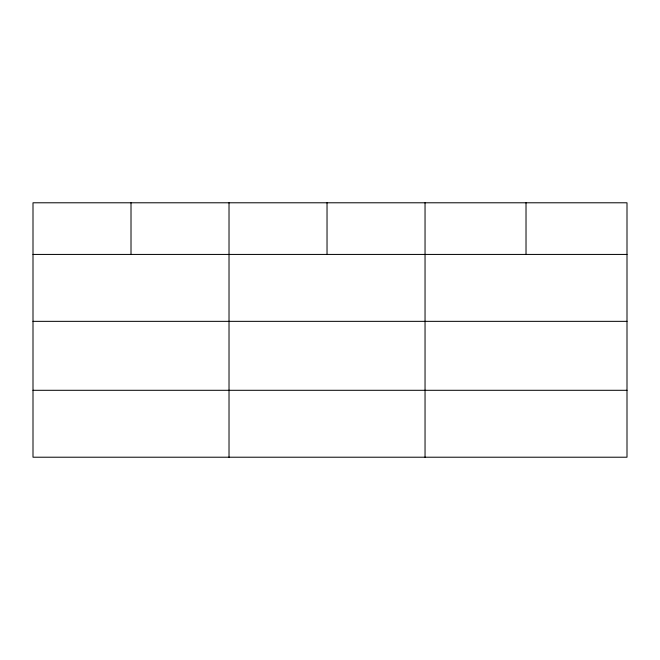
<?xml version="1.0" encoding="UTF-8"?>
<svg xmlns="http://www.w3.org/2000/svg" width="660" height="660" viewBox="0 0 660 660"><rect width="100%" height="100%" fill="white"/><g stroke="black" fill="none" stroke-linecap="round" stroke-linejoin="round"><path stroke-width="0.99" d="M627 321.346L627 202.785L33 202.785L33 457.215L627 457.215L627 321.346L33 321.346M33 254.43L627 254.43M33 390.299L627 390.299M526.02 202.785L526.02 254.43M425.04 202.785L425.04 457.215M327.03 202.785L327.03 254.43M229.02 202.785L229.02 457.215M131.01 202.785L131.01 254.43"/></g></svg>
